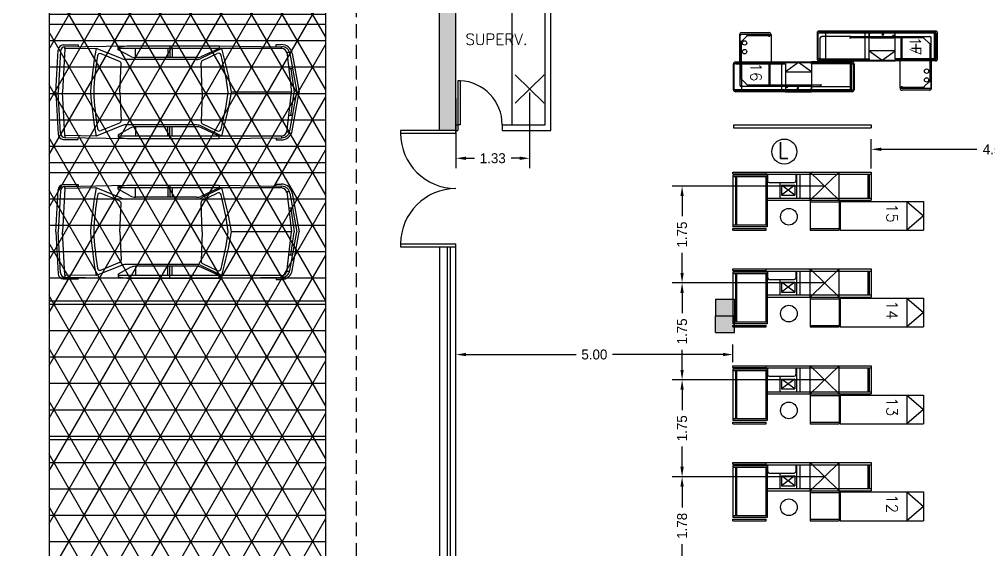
# Model space of a CAD drawing. Header units: metres. Extents: x 95 to 486, y 2972 to 3465.
# Drawn here: x 168.99 to 186.5, y 3202.76 to 3212.34 of the extents above; entities that cross this region are included whole.
import ezdxf

# ---------------------------------------------------------------- set-up
doc = ezdxf.new("R2010")
doc.units = ezdxf.units.M
doc.linetypes.add('HIDDEN', pattern=[0.375, 0.25, -0.125])
for name, color, linetype in [('0_HOJA-CARATULA', 7, 'Continuous'), ('0_MUROS', 7, 'Continuous'), ('0_PUERTAS-VENTANAS', 3, 'Continuous'), ('A_MEDIASOMBRA', 5, 'Continuous'), ('C_COTAS', 5, 'Continuous'), ('E_CHECK-OUTS', 1, 'Continuous'), ('E_EQUIPAMIENTO', 1, 'Continuous'), ('I_ELECTRICIDAD', 10, 'Continuous'), ('T_TEXTOS', 3, 'Continuous'), ('T_TEXTOS-EQUIPAMIENTO', 5, 'Continuous')]:
    doc.layers.add(name, color=color, linetype=linetype)
doc.styles.add('ROMANS', font='romans.shx', dxfattribs={"width": 0.8, "height": 0.15})
doc.dimstyles.get("Standard").update_dxf_attribs({"dimtxt": 0.18, "dimasz": 0.18, "dimexe": 0.18, "dimexo": 0.0625, "dimgap": 0.09, "dimtad": 0, "dimzin": 0, "dimdsep": 46, "dimtxsty": 'Standard', "dimcen": 0.09, "dimadec": 0, "dimazin": 0, "dimtfac": 1, "dimtofl": 0, "dimtmove": 0, "dimatfit": 3, "dimfxl": 1, "dimtolj": 1, "dimtzin": 0, "dimarcsym": 0})
doc.dimstyles.new('STANDARD$0', dxfattribs={"dimtxt": 0.2, "dimasz": 0.18, "dimexe": 0.18, "dimexo": 0.0625, "dimgap": 0.09, "dimtad": 0, "dimzin": 0, "dimdsep": 46, "dimtxsty": 'ROMANS', "dimblk": 'OBLIQUE', "dimsah": 1, "dimcen": 0.09, "dimse1": 1, "dimse2": 1, "dimadec": 0, "dimazin": 0, "dimtfac": 1, "dimtofl": 0, "dimtmove": 0, "dimatfit": 3, "dimldrblk": 'OBLIQUE', "dimfxl": 1, "dimtolj": 1, "dimtzin": 0, "dimarcsym": 0})

# ---------------------------------------------------------------- blocks, each defined once
blk = doc.blocks.new('*D157')
at = {"layer": 'C_COTAS', "color": 0, "lineweight": -2, "transparency": 16777216}
for p, q in [((178.207, 3211.021), (178.207, 3209.652)), ((176.876, 3210.913), (176.876, 3209.652)), ((177.056, 3209.832), (177.211, 3209.832)), ((178.027, 3209.832), (177.871, 3209.832))]:
    blk.add_line(p, q, dxfattribs=at)
at = {"layer": 'C_COTAS', "color": 0, "transparency": 16777216}
for points in [[(177.056, 3209.862), (177.056, 3209.802), (176.876, 3209.832)], [(178.027, 3209.862), (178.027, 3209.802), (178.207, 3209.832)]]:
    blk.add_solid(points, dxfattribs=at)
at = {"layer": 'DEFPOINTS', "color": 0, "transparency": 16777216}
for p in [(176.876, 3210.976), (178.207, 3211.083), (176.876, 3209.832)]:
    blk.add_point(p, dxfattribs=at)
at = {"layer": 'C_COTAS', "color": 0, "transparency": 16777216, "insert": (177.541, 3209.832), "char_height": 0.18, "attachment_point": 5}
blk.add_mtext('\\A1;1.33', dxfattribs=at)
blk = doc.blocks.new('*D161')
at = {"layer": 'C_COTAS', "color": 0, "lineweight": -2, "transparency": 16777216}
for p, q in [((183.536, 3205.829), (180.78, 3205.829)), ((180.96, 3205.649), (180.96, 3205.284)), ((180.96, 3204.259), (180.96, 3204.624)), ((183.536, 3204.079), (180.78, 3204.079))]:
    blk.add_line(p, q, dxfattribs=at)
at = {"layer": 'C_COTAS', "color": 0, "transparency": 16777216}
for points in [[(180.93, 3205.649), (180.99, 3205.649), (180.96, 3205.829)], [(180.93, 3204.259), (180.99, 3204.259), (180.96, 3204.079)]]:
    blk.add_solid(points, dxfattribs=at)
at = {"layer": 'DEFPOINTS', "color": 0, "transparency": 16777216}
for p in [(183.599, 3205.829), (180.96, 3204.079), (183.599, 3204.079)]:
    blk.add_point(p, dxfattribs=at)
at = {"layer": 'C_COTAS', "color": 0, "transparency": 16777216, "insert": (180.96, 3204.954), "char_height": 0.18, "attachment_point": 5, "rotation": 90}
blk.add_mtext('\\A1;1.75', dxfattribs=at)
blk = doc.blocks.new('*D162')
at = {"layer": 'C_COTAS', "color": 0, "lineweight": -2, "transparency": 16777216}
for p, q in [((183.536, 3204.079), (180.78, 3204.079)), ((180.96, 3203.899), (180.96, 3203.521)), ((180.96, 3202.483), (180.96, 3202.861)), ((183.536, 3202.303), (180.78, 3202.303))]:
    blk.add_line(p, q, dxfattribs=at)
at = {"layer": 'C_COTAS', "color": 0, "transparency": 16777216}
for points in [[(180.93, 3203.899), (180.99, 3203.899), (180.96, 3204.079)], [(180.93, 3202.483), (180.99, 3202.483), (180.96, 3202.303)]]:
    blk.add_solid(points, dxfattribs=at)
at = {"layer": 'DEFPOINTS', "color": 0, "transparency": 16777216}
for p in [(183.599, 3204.079), (180.96, 3202.303), (183.599, 3202.303)]:
    blk.add_point(p, dxfattribs=at)
at = {"layer": 'C_COTAS', "color": 0, "transparency": 16777216, "insert": (180.96, 3203.191), "char_height": 0.18, "attachment_point": 5, "rotation": 90}
blk.add_mtext('\\A1;1.78', dxfattribs=at)
blk = doc.blocks.new('*D170')
at = {"layer": 'C_COTAS', "color": 0, "lineweight": -2, "transparency": 16777216}
for p, q in [((183.536, 3207.579), (180.78, 3207.579)), ((180.96, 3207.399), (180.96, 3207.034)), ((180.96, 3206.009), (180.96, 3206.374)), ((183.536, 3205.829), (180.78, 3205.829))]:
    blk.add_line(p, q, dxfattribs=at)
at = {"layer": 'C_COTAS', "color": 0, "transparency": 16777216}
for points in [[(180.93, 3207.399), (180.99, 3207.399), (180.96, 3207.579)], [(180.93, 3206.009), (180.99, 3206.009), (180.96, 3205.829)]]:
    blk.add_solid(points, dxfattribs=at)
at = {"layer": 'DEFPOINTS', "color": 0, "transparency": 16777216}
for p in [(183.599, 3207.579), (180.96, 3205.829), (183.599, 3205.829)]:
    blk.add_point(p, dxfattribs=at)
at = {"layer": 'C_COTAS', "color": 0, "transparency": 16777216, "insert": (180.96, 3206.704), "char_height": 0.18, "attachment_point": 5, "rotation": 90}
blk.add_mtext('\\A1;1.75', dxfattribs=at)
blk = doc.blocks.new('*D171')
at = {"layer": 'C_COTAS', "color": 0, "lineweight": -2, "transparency": 16777216}
for p, q in [((183.536, 3209.329), (180.78, 3209.329)), ((180.96, 3209.149), (180.96, 3208.784)), ((180.96, 3207.759), (180.96, 3208.124)), ((183.536, 3207.579), (180.78, 3207.579))]:
    blk.add_line(p, q, dxfattribs=at)
at = {"layer": 'C_COTAS', "color": 0, "transparency": 16777216}
for points in [[(180.93, 3209.149), (180.99, 3209.149), (180.96, 3209.329)], [(180.93, 3207.759), (180.99, 3207.759), (180.96, 3207.579)]]:
    blk.add_solid(points, dxfattribs=at)
at = {"layer": 'DEFPOINTS', "color": 0, "transparency": 16777216}
for p in [(183.599, 3209.329), (180.96, 3207.579), (183.599, 3207.579)]:
    blk.add_point(p, dxfattribs=at)
at = {"layer": 'C_COTAS', "color": 0, "transparency": 16777216, "insert": (180.96, 3208.454), "char_height": 0.18, "attachment_point": 5, "rotation": 90}
blk.add_mtext('\\A1;1.75', dxfattribs=at)
blk = doc.blocks.new('*D172')
at = {"layer": 'C_COTAS', "color": 0, "lineweight": -2, "transparency": 16777216}
for p, q in [((176.876, 3206.146), (176.876, 3206.466)), ((181.876, 3206.146), (181.876, 3206.466)), ((177.056, 3206.286), (179.046, 3206.286)), ((181.696, 3206.286), (179.706, 3206.286))]:
    blk.add_line(p, q, dxfattribs=at)
at = {"layer": 'C_COTAS', "color": 0, "transparency": 16777216}
for points in [[(177.056, 3206.316), (177.056, 3206.256), (176.876, 3206.286)], [(181.696, 3206.316), (181.696, 3206.256), (181.876, 3206.286)]]:
    blk.add_solid(points, dxfattribs=at)
at = {"layer": 'DEFPOINTS', "color": 0, "transparency": 16777216}
for p in [(176.876, 3206.286), (176.876, 3206.084), (181.876, 3206.084)]:
    blk.add_point(p, dxfattribs=at)
at = {"layer": 'C_COTAS', "color": 0, "transparency": 16777216, "insert": (179.376, 3206.286), "char_height": 0.18, "attachment_point": 5}
blk.add_mtext('\\A1;5.00', dxfattribs=at)
blk = doc.blocks.new('*D179')
at = {"layer": 'C_COTAS', "color": 0, "lineweight": -2, "transparency": 16777216}
for p, q in [((184.376, 3209.646), (184.376, 3210.174)), ((188.876, 3209.686), (188.876, 3210.174)), ((184.556, 3209.994), (186.281, 3209.994)), ((188.696, 3209.994), (186.971, 3209.994))]:
    blk.add_line(p, q, dxfattribs=at)
at = {"layer": 'C_COTAS', "color": 0, "transparency": 16777216}
for points in [[(184.556, 3210.024), (184.556, 3209.964), (184.376, 3209.994)], [(188.696, 3210.024), (188.696, 3209.964), (188.876, 3209.994)]]:
    blk.add_solid(points, dxfattribs=at)
at = {"layer": 'DEFPOINTS', "color": 0, "transparency": 16777216}
for p in [(188.876, 3209.994), (184.376, 3209.584), (188.876, 3209.624)]:
    blk.add_point(p, dxfattribs=at)
at = {"layer": 'C_COTAS', "color": 0, "transparency": 16777216, "insert": (186.626, 3209.994), "char_height": 0.18, "attachment_point": 5}
blk.add_mtext('\\A1;4.50', dxfattribs=at)

msp = doc.modelspace()

# ---------------------------------------------------------------- hatches: boundary and pattern name
at = {"layer": '0_MUROS'}
for points in [[(176.8761, 3214.0536), (176.5761, 3214.0536), (176.5761, 3210.3336), (176.8761, 3210.3336)], [(181.9061, 3207.2836), (181.5661, 3207.2836), (181.5661, 3206.9836), (181.9061, 3206.9836)], [(181.9061, 3207.2836), (181.5661, 3207.2836), (181.5661, 3206.9836), (181.9061, 3206.9836)]]:
    msp.add_hatch(color=256, dxfattribs=at).paths.add_polyline_path(points)
h = msp.add_hatch(color=256, dxfattribs=at)
h.paths.add_polyline_path([(181.9061, 3206.7836), (181.5661, 3206.7836), (181.5661, 3206.6836), (181.9061, 3206.6836)])
h.paths.add_polyline_path([(181.9061, 3206.9836), (181.5661, 3206.9836), (181.5661, 3206.7836), (181.9061, 3206.7836)])
h = msp.add_hatch(color=256, dxfattribs=at)
h.paths.add_polyline_path([(181.9061, 3206.7836), (181.5661, 3206.7836), (181.5661, 3206.6836), (181.9061, 3206.6836)])
h.paths.add_polyline_path([(181.9061, 3206.9836), (181.5661, 3206.9836), (181.5661, 3206.7836), (181.9061, 3206.7836)])
at = {"layer": 'A_MEDIASOMBRA'}
h = msp.add_hatch(dxfattribs=at)
h.set_pattern_fill('NET3', color=256, scale=0.15, style=0)
h.set_pattern_definition([(0, (-300.57355, 2686.17695), (0, 0.47625), []), (60, (-300.57355, 2686.17695), (-0.4124446, 0.238125), []), (120, (-300.57355, 2686.17695), (-0.4124446, -0.238125), [])])
h.paths.add_polyline_path([(169.5261, 3222.2536), (174.5261, 3222.2536), (174.5261, 3194.7536), (169.5261, 3194.7536)])

# ---------------------------------------------------------------- linework, layer by layer
at = {"layer": '0_HOJA-CARATULA'}
msp.add_circle((196.2281, 3222.4589), 101.1095, dxfattribs=at)
at = {"layer": '0_MUROS', "color": 2, "linetype": 'HIDDEN'}
msp.add_line((175.0761, 3230.2536), (175.0761, 3191.9236), dxfattribs=at)
at = {"layer": '0_MUROS', "color": 1}
for p, q in [((174.5261, 3202.2536), (174.5261, 3222.2536)), ((169.5261, 3212.2536), (174.5261, 3212.2536)), ((169.5261, 3209.7536), (174.5261, 3209.7536)), ((169.5261, 3207.2536), (174.5261, 3207.2536)), ((169.5261, 3204.7536), (174.5261, 3204.7536))]:
    msp.add_line(p, q, dxfattribs=at)
at = {"layer": '0_MUROS'}
for p, q in [((176.5761, 3210.3336), (176.5761, 3214.0536)), ((176.8761, 3210.3336), (176.8761, 3214.0536)), ((176.8761, 3210.3336), (176.5761, 3210.3336)), ((181.5661, 3207.2836), (181.5661, 3206.9836)), ((181.5661, 3207.2836), (181.9061, 3207.2836)), ((181.5661, 3207.2836), (181.9061, 3207.2836)), ((181.5661, 3207.2836), (181.5661, 3206.9836)), ((181.9061, 3207.2836), (181.9061, 3206.9836)), ((181.9061, 3207.2836), (181.9061, 3206.9836)), ((181.5661, 3206.6836), (181.5661, 3206.9836)), ((181.5661, 3206.9836), (181.9061, 3206.9836)), ((181.5661, 3206.9836), (181.9061, 3206.9836)), ((181.5661, 3206.6836), (181.5661, 3206.9836)), ((181.9061, 3206.6836), (181.9061, 3206.9836)), ((181.9061, 3206.6836), (181.9061, 3206.9836)), ((181.5661, 3206.6836), (181.9061, 3206.6836)), ((181.5661, 3206.6836), (181.9061, 3206.6836))]:
    msp.add_line(p, q, dxfattribs=at)
at = {"layer": '0_PUERTAS-VENTANAS'}
for p, q in [((178.4901, 3210.4336), (178.4901, 3213.0087)), ((178.5901, 3210.3336), (178.5901, 3213.0087)), ((176.9512, 3211.2336), (176.9112, 3211.2336)), ((176.9112, 3211.2336), (176.9112, 3210.4336)), ((176.9512, 3211.2336), (176.9512, 3210.4336)), ((176.8761, 3210.4336), (176.9112, 3210.4336)), ((176.9512, 3210.4336), (176.9112, 3210.4336)), ((176.9112, 3210.4336), (176.9112, 3210.3336)), ((177.7112, 3210.4336), (177.7112, 3210.3336)), ((177.7112, 3210.4336), (178.4901, 3210.4336)), ((175.0761, 3210.3336), (175.0761, 3210.2836)), ((175.8761, 3210.3336), (175.8761, 3210.2836)), ((176.8761, 3210.3336), (175.8761, 3210.3336)), ((175.8761, 3210.2836), (176.8761, 3210.2836)), ((176.8761, 3210.2836), (176.8761, 3210.3336)), ((176.8761, 3210.3336), (176.9112, 3210.3336)), ((177.7112, 3210.3336), (178.5901, 3210.3336)), ((175.8761, 3208.2836), (175.8761, 3208.2336)), ((175.8761, 3208.2836), (176.8761, 3208.2836)), ((175.8761, 3208.2336), (176.8761, 3208.2336)), ((176.5761, 3208.2336), (176.5761, 3190.4236)), ((176.7261, 3190.4236), (176.7261, 3208.2336)), ((176.7761, 3190.4236), (176.7761, 3208.2336)), ((176.8761, 3190.4236), (176.8761, 3208.2836))]:
    msp.add_line(p, q, dxfattribs=at)
at = {"layer": '0_PUERTAS-VENTANAS', "color": 5}
for centre, radius, start, end in [((176.9112, 3210.4346), 0.8, 359.92834, 87.13406), ((176.8761, 3210.2836), 1, 180, 270), ((176.8761, 3208.2836), 1, 90, 180)]:
    msp.add_arc(centre, radius, start, end, dxfattribs=at)
at = {"layer": 'A_MEDIASOMBRA'}
msp.add_line((169.5261, 3222.2536), (169.5261, 3194.7536), dxfattribs=at)
at = {"layer": 'E_CHECK-OUTS'}
for p, q in [((181.9977, 3212.0616), (181.9977, 3211.5716)), ((182.0047, 3212.0466), (182.0047, 3211.1546)), ((182.0297, 3212.0716), (182.5477, 3212.0716)), ((182.0347, 3211.9416), (182.1368, 3212.0416)), ((182.0377, 3212.1016), (182.5277, 3212.1016)), ((182.1368, 3212.0416), (182.1368, 3212.0716)), ((182.1368, 3212.0516), (182.5477, 3212.0516)), ((182.5227, 3212.0396), (182.5477, 3212.0396)), ((182.5477, 3212.0716), (182.5477, 3212.0396)), ((182.5677, 3212.0616), (182.5677, 3211.5716)), ((183.3977, 3212.0936), (183.3977, 3211.6276)), ((183.4367, 3212.0936), (183.3977, 3212.0936)), ((183.4087, 3212.0936), (183.4087, 3211.6276)), ((185.5397, 3212.1296), (183.4337, 3212.1296)), ((183.4367, 3212.1186), (183.4367, 3212.1296)), ((185.5367, 3212.1186), (183.4367, 3212.1186)), ((183.4367, 3212.1186), (183.4367, 3212.0936)), ((185.5367, 3212.0936), (183.4367, 3212.0936)), ((183.4567, 3211.5916), (183.4567, 3212.0086)), ((184.0067, 3212.0336), (183.4817, 3212.0336)), ((183.5487, 3212.0936), (183.5487, 3211.6276)), ((184.0067, 3212.0016), (183.9817, 3212.0016)), ((184.0067, 3212.0336), (184.9067, 3212.0336)), ((184.0067, 3212.0016), (184.0067, 3212.0336)), ((184.0067, 3212.0136), (184.9067, 3212.0136)), ((184.2667, 3211.6276), (184.2667, 3212.0936)), ((184.3367, 3211.6276), (184.3367, 3212.0936)), ((184.3466, 3212.0847), (184.3809, 3212.1227)), ((184.3484, 3212.1037), (184.365, 3212.1209)), ((184.3631, 3212.0859), (184.3797, 3212.1049)), ((184.5693, 3212.0485), (184.6036, 3212.0865)), ((184.5711, 3212.0675), (184.5877, 3212.0847)), ((184.5858, 3212.0497), (184.6024, 3212.0687)), ((184.7625, 3212.0209), (184.7969, 3212.0589)), ((184.7643, 3212.0399), (184.7809, 3212.0571)), ((184.7791, 3212.0221), (184.7956, 3212.0411)), ((184.8067, 3211.6276), (184.8067, 3212.0936)), ((184.9157, 3212.0016), (184.9157, 3212.0336)), ((184.9157, 3212.0336), (185.4337, 3212.0336)), ((184.9157, 3212.0136), (185.3266, 3212.0136)), ((184.9157, 3212.0016), (184.9407, 3212.0016)), ((184.9157, 3211.6346), (184.9157, 3212.0016)), ((184.9357, 3211.6346), (184.9357, 3212.0016)), ((185.3266, 3212.0036), (185.3266, 3212.0336)), ((185.4287, 3211.9036), (185.3266, 3212.0036)), ((185.4587, 3211.1166), (185.4587, 3212.0086)), ((185.5117, 3212.0936), (185.5117, 3211.6276)), ((185.5367, 3212.1186), (185.5367, 3212.1296)), ((185.5367, 3212.0936), (185.5367, 3212.1186)), ((185.5367, 3212.0936), (185.5757, 3212.0936)), ((185.5367, 3212.0936), (185.5367, 3211.6276)), ((185.5647, 3211.6276), (185.5647, 3212.0936)), ((185.5757, 3211.6276), (185.5757, 3212.0936)), ((182.0347, 3211.9416), (182.0047, 3211.9416)), ((182.0247, 3211.9416), (182.0247, 3211.2596)), ((185.1063, 3211.8181), (185.268, 3211.8181)), ((185.1872, 3211.7373), (185.1872, 3211.899)), ((185.4287, 3211.9036), (185.4587, 3211.9036)), ((185.4387, 3211.2216), (185.4387, 3211.9036)), ((184.8067, 3211.7726), (184.3367, 3211.7726)), ((184.3367, 3211.7726), (184.5717, 3211.6026)), ((184.5717, 3211.6026), (184.8067, 3211.7726)), ((181.8887, 3211.0696), (181.8887, 3211.5356)), ((181.9277, 3211.5356), (181.8887, 3211.5356)), ((181.8997, 3211.0696), (181.8997, 3211.5356)), ((181.9247, 3211.5716), (183.2977, 3211.5716)), ((181.9277, 3211.5606), (181.9277, 3211.5716)), ((181.9277, 3211.5606), (183.2977, 3211.5606)), ((181.9277, 3211.5606), (181.9277, 3211.5356)), ((181.9277, 3211.5356), (182.8277, 3211.5356)), ((182.0397, 3211.0696), (182.0397, 3211.5356)), ((182.5227, 3211.5286), (182.5477, 3211.5286)), ((182.5277, 3211.5286), (182.5277, 3211.1616)), ((182.5477, 3211.5606), (182.5477, 3211.5286)), ((182.5477, 3211.5286), (182.5477, 3211.1616)), ((182.7577, 3211.5356), (182.7577, 3211.0696)), ((183.0627, 3211.5606), (182.8277, 3211.3906)), ((182.8277, 3211.5356), (182.8277, 3211.5606)), ((182.8277, 3211.5356), (182.8277, 3211.0696)), ((183.2977, 3211.3906), (183.0627, 3211.5606)), ((184.0307, 3211.5716), (183.2977, 3211.5716)), ((184.0067, 3211.5716), (183.2977, 3211.5716)), ((184.0277, 3211.5606), (183.2977, 3211.5606)), ((183.2977, 3211.5356), (183.2977, 3211.5606)), ((183.2977, 3211.5356), (183.2977, 3211.0696)), ((184.0277, 3211.5356), (183.2977, 3211.5356)), ((183.4367, 3211.6276), (183.3977, 3211.6276)), ((183.4337, 3211.5916), (184.8067, 3211.5916)), ((183.4367, 3211.6276), (184.3367, 3211.6276)), ((183.4367, 3211.6026), (183.4367, 3211.6276)), ((183.4367, 3211.6026), (184.8067, 3211.6026)), ((183.4367, 3211.6026), (183.4367, 3211.5916)), ((183.4567, 3211.5716), (183.4567, 3211.5396)), ((183.4817, 3211.5396), (183.4567, 3211.5396)), ((183.9867, 3211.5916), (184.3367, 3211.5916)), ((184.0027, 3211.0696), (184.0027, 3211.5356)), ((184.0067, 3211.5716), (184.0067, 3211.1546)), ((184.0277, 3211.5606), (184.0277, 3211.5716)), ((184.0277, 3211.5606), (184.0277, 3211.5356)), ((184.0277, 3211.5356), (184.0667, 3211.5356)), ((184.0277, 3211.0696), (184.0277, 3211.5356)), ((184.0557, 3211.5356), (184.0557, 3211.0696)), ((184.0667, 3211.5356), (184.0667, 3211.0696)), ((184.3117, 3211.6236), (184.3367, 3211.6236)), ((184.3367, 3211.6276), (184.3367, 3211.6026)), ((184.3367, 3211.5916), (184.3367, 3211.6236)), ((185.5367, 3211.6276), (184.8067, 3211.6276)), ((184.8067, 3211.6276), (184.8067, 3211.6026)), ((185.5367, 3211.6026), (184.8067, 3211.6026)), ((185.5397, 3211.5916), (184.8067, 3211.5916)), ((184.8957, 3211.1016), (184.8957, 3211.5916)), ((184.9407, 3211.6346), (184.9157, 3211.6346)), ((184.9157, 3211.6026), (184.9157, 3211.6346)), ((185.4657, 3211.1016), (185.4657, 3211.5916)), ((185.5367, 3211.6026), (185.5367, 3211.6276)), ((185.5367, 3211.6276), (185.5757, 3211.6276)), ((185.5367, 3211.6026), (185.5367, 3211.5916)), ((182.8277, 3211.3906), (183.2977, 3211.3906)), ((182.0347, 3211.2596), (182.0047, 3211.2596)), ((182.5477, 3211.1296), (182.0297, 3211.1296)), ((182.0347, 3211.2596), (182.1368, 3211.1596)), ((182.1368, 3211.1596), (182.1368, 3211.1296)), ((182.5477, 3211.1496), (182.1368, 3211.1496)), ((182.5477, 3211.1616), (182.5227, 3211.1616)), ((182.5477, 3211.1616), (182.5477, 3211.1296)), ((183.4567, 3211.1496), (182.5477, 3211.1496)), ((183.2977, 3211.1296), (182.5477, 3211.1296)), ((182.8719, 3211.1423), (182.8375, 3211.1043)), ((182.8553, 3211.1411), (182.8387, 3211.1221)), ((182.87, 3211.1233), (182.8535, 3211.1062)), ((183.2977, 3211.1296), (183.9817, 3211.1296)), ((183.4567, 3211.1616), (183.4567, 3211.1296)), ((183.4567, 3211.1616), (183.4817, 3211.1616)), ((184.9407, 3211.1236), (184.9157, 3211.1236)), ((184.9157, 3211.0916), (184.9157, 3211.1236)), ((185.4287, 3211.2216), (185.3266, 3211.1216)), ((185.3266, 3211.1216), (185.3266, 3211.0916)), ((185.4287, 3211.2216), (185.4587, 3211.2216)), ((181.8887, 3211.0696), (183.0887, 3211.0696)), ((181.9277, 3211.0696), (181.8887, 3211.0696)), ((184.0307, 3211.0336), (181.9247, 3211.0336)), ((184.0277, 3211.0696), (181.9277, 3211.0696)), ((181.9277, 3211.0446), (181.9277, 3211.0696)), ((184.0277, 3211.0446), (181.9277, 3211.0446)), ((181.9277, 3211.0446), (181.9277, 3211.0336)), ((183.0651, 3211.1147), (183.0307, 3211.0767)), ((183.0485, 3211.1135), (183.032, 3211.0945)), ((183.0633, 3211.0957), (183.0467, 3211.0786)), ((183.2878, 3211.0786), (183.2534, 3211.0405)), ((183.2712, 3211.0773), (183.2547, 3211.0583)), ((183.286, 3211.0596), (183.2694, 3211.0424)), ((184.0277, 3211.0696), (184.0667, 3211.0696)), ((184.0277, 3211.0696), (184.0277, 3211.0446)), ((184.0277, 3211.0446), (184.0277, 3211.0336)), ((185.3266, 3211.1116), (184.9157, 3211.1116)), ((185.4337, 3211.0916), (184.9157, 3211.0916)), ((185.4257, 3211.0616), (184.9357, 3211.0616)), ((181.8887, 3210.4336), (184.3761, 3210.4336)), ((181.8887, 3210.4336), (181.8887, 3210.3836)), ((184.3761, 3210.4336), (184.3761, 3210.3836)), ((181.8887, 3210.3836), (184.3761, 3210.3836)), ((182.4751, 3209.5836), (184.3761, 3209.5836)), ((182.4751, 3209.5836), (182.4751, 3209.5436)), ((182.4951, 3209.5436), (182.4951, 3208.5936)), ((184.3761, 3209.5836), (184.3761, 3209.0736)), ((181.8761, 3209.5236), (181.8761, 3208.5936)), ((182.4951, 3209.5236), (181.8761, 3209.5236)), ((182.4951, 3209.0736), (184.3761, 3209.0736)), ((183.2751, 3209.0736), (183.2751, 3208.5336)), ((183.7971, 3209.0736), (183.7971, 3208.5336)), ((183.8171, 3209.0536), (183.8171, 3208.5336)), ((183.8171, 3209.0536), (185.0171, 3209.0536)), ((185.0171, 3209.0536), (185.0171, 3208.5336)), ((185.0171, 3209.0536), (185.3171, 3208.7936)), ((185.3171, 3208.7936), (185.0171, 3208.5336)), ((182.4951, 3208.5936), (181.8761, 3208.5936)), ((183.2751, 3208.5336), (183.7971, 3208.5336)), ((183.8171, 3208.5336), (185.0171, 3208.5336)), ((182.4751, 3207.8336), (184.3761, 3207.8336)), ((182.4751, 3207.8336), (182.4751, 3207.7936)), ((182.4951, 3207.7936), (182.4951, 3206.8436)), ((184.3761, 3207.8336), (184.3761, 3207.3236)), ((181.8761, 3207.7736), (181.8761, 3206.8436)), ((182.4951, 3207.7736), (181.8761, 3207.7736)), ((182.4951, 3207.3236), (184.3761, 3207.3236)), ((183.2751, 3207.3236), (183.2751, 3206.7836)), ((183.7971, 3207.3236), (183.7971, 3206.7836)), ((183.8171, 3207.3036), (185.0171, 3207.3036)), ((183.8171, 3207.3036), (183.8171, 3206.7836)), ((185.0171, 3207.3036), (185.0171, 3206.7836)), ((185.0171, 3207.3036), (185.3171, 3207.0436)), ((185.3171, 3207.0436), (185.0171, 3206.7836)), ((182.4951, 3206.8436), (181.8761, 3206.8436)), ((183.2751, 3206.7836), (183.7971, 3206.7836)), ((183.8171, 3206.7836), (185.0171, 3206.7836)), ((182.4751, 3206.0836), (184.3761, 3206.0836)), ((182.4751, 3206.0836), (182.4751, 3206.0436)), ((182.4951, 3206.0436), (182.4951, 3205.0936)), ((184.3761, 3206.0836), (184.3761, 3205.5736)), ((182.4951, 3206.0236), (181.8761, 3206.0236)), ((181.8761, 3206.0236), (181.8761, 3205.0936)), ((182.4951, 3205.5736), (184.3761, 3205.5736)), ((183.2751, 3205.5736), (183.2751, 3205.0336)), ((183.7971, 3205.5736), (183.7971, 3205.0336)), ((183.8171, 3205.5536), (185.0171, 3205.5536)), ((183.8171, 3205.5536), (183.8171, 3205.0336)), ((185.0171, 3205.5536), (185.3171, 3205.2936)), ((185.0171, 3205.5536), (185.0171, 3205.0336)), ((185.3171, 3205.2936), (185.0171, 3205.0336)), ((182.4951, 3205.0936), (181.8761, 3205.0936)), ((183.2751, 3205.0336), (183.7971, 3205.0336)), ((183.8171, 3205.0336), (185.0171, 3205.0336)), ((182.4751, 3204.3336), (184.3761, 3204.3336)), ((182.4751, 3204.3336), (182.4751, 3204.2936)), ((182.4951, 3204.2936), (182.4951, 3203.3436)), ((184.3761, 3204.3336), (184.3761, 3203.8236)), ((182.4951, 3204.2736), (181.8761, 3204.2736)), ((181.8761, 3204.2736), (181.8761, 3203.3436)), ((182.4951, 3203.8236), (184.3761, 3203.8236)), ((183.2751, 3203.8236), (183.2751, 3203.2836)), ((183.7971, 3203.8236), (183.7971, 3203.2836)), ((183.8171, 3203.8036), (185.0171, 3203.8036)), ((183.8171, 3203.8036), (183.8171, 3203.2836)), ((185.0171, 3203.8036), (185.3171, 3203.5436)), ((185.0171, 3203.8036), (185.0171, 3203.2836)), ((185.3171, 3203.5436), (185.0171, 3203.2836)), ((182.4951, 3203.3436), (181.8761, 3203.3436)), ((183.2751, 3203.2836), (183.7971, 3203.2836)), ((183.8171, 3203.2836), (185.0171, 3203.2836))]:
    msp.add_line(p, q, dxfattribs=at)
at = {"layer": 'E_CHECK-OUTS', "color": 2}
for p, q in [((182.4751, 3209.5436), (184.3761, 3209.5436)), ((182.5051, 3209.5436), (182.5051, 3209.4236)), ((183.0151, 3209.5436), (183.0151, 3209.4236)), ((183.0251, 3209.5436), (183.0251, 3209.1136)), ((183.0851, 3209.5436), (183.0851, 3209.1136)), ((184.3161, 3209.5436), (184.3161, 3209.1136)), ((184.3361, 3209.5436), (184.3361, 3209.1136)), ((182.4951, 3209.4936), (181.8761, 3209.4936)), ((181.9251, 3209.4936), (181.9251, 3208.6236)), ((181.9451, 3209.4936), (181.9451, 3208.6236)), ((182.4751, 3209.4936), (182.4751, 3208.6236)), ((182.5351, 3209.3936), (182.9851, 3209.3936)), ((182.7251, 3209.3936), (182.7251, 3209.1136)), ((182.7525, 3209.3436), (182.7525, 3209.1636)), ((182.7525, 3209.3436), (182.9986, 3209.3436)), ((182.9986, 3209.1636), (182.7525, 3209.3436)), ((182.9986, 3209.3436), (182.7525, 3209.1636)), ((182.9986, 3209.3436), (182.9986, 3209.1636)), ((182.4951, 3209.1136), (184.3761, 3209.1136)), ((182.7525, 3209.1636), (182.9986, 3209.1636)), ((183.2751, 3209.0436), (183.7971, 3209.0436)), ((185.0171, 3209.0536), (185.3171, 3209.0536)), ((185.3171, 3209.0536), (185.3171, 3208.5336)), ((182.4951, 3208.6236), (181.8761, 3208.6236)), ((183.2751, 3208.5636), (183.7971, 3208.5636)), ((185.0171, 3208.5336), (185.3171, 3208.5336)), ((182.4751, 3207.7936), (184.3761, 3207.7936)), ((182.5051, 3207.7936), (182.5051, 3207.6736)), ((183.0151, 3207.7936), (183.0151, 3207.6736)), ((183.0251, 3207.7936), (183.0251, 3207.3636)), ((183.0851, 3207.7936), (183.0851, 3207.3636)), ((184.3161, 3207.7936), (184.3161, 3207.3636)), ((184.3361, 3207.7936), (184.3361, 3207.3636)), ((182.4951, 3207.7436), (181.8761, 3207.7436)), ((181.9251, 3207.7436), (181.9251, 3206.8736)), ((181.9451, 3207.7436), (181.9451, 3206.8736)), ((182.4751, 3207.7436), (182.4751, 3206.8736)), ((182.5351, 3207.6436), (182.9851, 3207.6436)), ((182.7251, 3207.6436), (182.7251, 3207.3636)), ((182.7525, 3207.5936), (182.7525, 3207.4136)), ((182.7525, 3207.5936), (182.9986, 3207.5936)), ((182.9986, 3207.4136), (182.7525, 3207.5936)), ((182.9986, 3207.5936), (182.7525, 3207.4136)), ((182.9986, 3207.5936), (182.9986, 3207.4136)), ((182.4951, 3207.3636), (184.3761, 3207.3636)), ((182.7525, 3207.4136), (182.9986, 3207.4136)), ((183.2751, 3207.2936), (183.7971, 3207.2936)), ((185.0171, 3207.3036), (185.3171, 3207.3036)), ((185.3171, 3207.3036), (185.3171, 3206.7836)), ((182.4951, 3206.8736), (181.8761, 3206.8736)), ((183.2751, 3206.8136), (183.7971, 3206.8136)), ((185.0171, 3206.7836), (185.3171, 3206.7836)), ((182.4751, 3206.0436), (184.3761, 3206.0436)), ((182.5051, 3206.0436), (182.5051, 3205.9236)), ((183.0151, 3206.0436), (183.0151, 3205.9236)), ((183.0251, 3206.0436), (183.0251, 3205.6136)), ((183.0851, 3206.0436), (183.0851, 3205.6136)), ((184.3161, 3206.0436), (184.3161, 3205.6136)), ((184.3361, 3206.0436), (184.3361, 3205.6136)), ((182.4951, 3205.9936), (181.8761, 3205.9936)), ((181.9251, 3205.9936), (181.9251, 3205.1236)), ((181.9451, 3205.9936), (181.9451, 3205.1236)), ((182.4751, 3205.9936), (182.4751, 3205.1236)), ((182.5351, 3205.8936), (182.9851, 3205.8936)), ((182.7251, 3205.8936), (182.7251, 3205.6136)), ((182.9986, 3205.8436), (182.7525, 3205.6636)), ((182.9986, 3205.6636), (182.7525, 3205.8436)), ((182.7525, 3205.8436), (182.9986, 3205.8436)), ((182.7525, 3205.8436), (182.7525, 3205.6636)), ((182.9986, 3205.8436), (182.9986, 3205.6636)), ((182.4951, 3205.6136), (184.3761, 3205.6136)), ((182.7525, 3205.6636), (182.9986, 3205.6636)), ((183.2751, 3205.5436), (183.7971, 3205.5436)), ((185.0171, 3205.5536), (185.3171, 3205.5536)), ((185.3171, 3205.5536), (185.3171, 3205.0336)), ((182.4951, 3205.1236), (181.8761, 3205.1236)), ((183.2751, 3205.0636), (183.7971, 3205.0636)), ((185.0171, 3205.0336), (185.3171, 3205.0336)), ((182.4751, 3204.2936), (184.3761, 3204.2936)), ((182.5051, 3204.2936), (182.5051, 3204.1736)), ((183.0151, 3204.2936), (183.0151, 3204.1736)), ((183.0251, 3204.2936), (183.0251, 3203.8636)), ((183.0851, 3204.2936), (183.0851, 3203.8636)), ((184.3161, 3204.2936), (184.3161, 3203.8636)), ((184.3361, 3204.2936), (184.3361, 3203.8636)), ((182.4951, 3204.2436), (181.8761, 3204.2436)), ((181.9251, 3204.2436), (181.9251, 3203.3736)), ((181.9451, 3204.2436), (181.9451, 3203.3736)), ((182.4751, 3204.2436), (182.4751, 3203.3736)), ((182.5351, 3204.1436), (182.9851, 3204.1436)), ((182.7251, 3204.1436), (182.7251, 3203.8636)), ((182.7525, 3204.0936), (182.7525, 3203.9136)), ((182.7525, 3204.0936), (182.9986, 3204.0936)), ((182.9986, 3203.9136), (182.7525, 3204.0936)), ((182.9986, 3204.0936), (182.7525, 3203.9136)), ((182.9986, 3204.0936), (182.9986, 3203.9136)), ((182.4951, 3203.8636), (184.3761, 3203.8636)), ((182.7525, 3203.9136), (182.9986, 3203.9136)), ((183.2751, 3203.7936), (183.7971, 3203.7936)), ((185.0171, 3203.8036), (185.3171, 3203.8036)), ((185.3171, 3203.8036), (185.3171, 3203.2836)), ((182.4951, 3203.3736), (181.8761, 3203.3736)), ((183.2751, 3203.3136), (183.7971, 3203.3136)), ((185.0171, 3203.2836), (185.3171, 3203.2836))]:
    msp.add_line(p, q, dxfattribs=at)
at = {"layer": 'E_CHECK-OUTS'}
for points in [[(184.8067, 3212.1296), (184.3367, 3212.1296), (184.3367, 3212.0396, 0.4142136), (184.3667, 3212.0096), (184.7767, 3212.0096, 0.4142136), (184.8067, 3212.0396)], [(182.8277, 3211.0336), (183.2977, 3211.0336), (183.2977, 3211.1236, 0.4142136), (183.2677, 3211.1536), (182.8577, 3211.1536, 0.4142136), (182.8277, 3211.1236)]]:
    msp.add_lwpolyline(points, format="xyb", close=True, dxfattribs=at)
for centre, radius in [((182.0877, 3211.9156), 0.0395), ((182.0877, 3211.7576), 0.0395), ((185.3757, 3211.4056), 0.0395), ((185.3757, 3211.2476), 0.0395), ((182.8064, 3209.9533), 0.2261), ((182.8886, 3208.7762), 0.15), ((182.8886, 3207.0262), 0.15), ((182.8886, 3205.2762), 0.15), ((182.8886, 3203.5262), 0.15)]:
    msp.add_circle(centre, radius, dxfattribs=at)
for centre, radius, start, end in [((182.0377, 3212.0616), 0.04, 90, 180), ((182.0297, 3212.0466), 0.025, 90, 180), ((182.5277, 3212.0616), 0.04, 0, 90), ((183.4337, 3212.0936), 0.036, 90, 180), ((183.4817, 3212.0086), 0.025, 90, 180), ((185.4337, 3212.0086), 0.025, 0, 90), ((185.5397, 3212.0936), 0.036, 0, 90), ((181.9247, 3211.5356), 0.036, 90, 180), ((183.4337, 3211.6276), 0.036, 180, 270), ((184.0307, 3211.5356), 0.036, 0, 90), ((185.5397, 3211.6276), 0.036, 270, 0), ((182.0297, 3211.1546), 0.025, 180, 270), ((183.9817, 3211.1546), 0.025, 270, 0), ((181.9247, 3211.0696), 0.036, 180, 270), ((184.0307, 3211.0696), 0.036, 270, 0), ((184.9357, 3211.1016), 0.04, 180, 270), ((185.4257, 3211.1016), 0.04, 270, 0), ((185.4337, 3211.1166), 0.025, 270, 0)]:
    msp.add_arc(centre, radius, start, end, dxfattribs=at)
at = {"layer": 'E_CHECK-OUTS', "color": 2}
for centre, start, end in [((182.5351, 3209.4236), 180, 270), ((182.9851, 3209.4236), 270, 0), ((182.5351, 3207.6736), 180, 270), ((182.9851, 3207.6736), 270, 0), ((182.5351, 3205.9236), 180, 270), ((182.9851, 3205.9236), 270, 0), ((182.5351, 3204.1736), 180, 270), ((182.9851, 3204.1736), 270, 0)]:
    msp.add_arc(centre, 0.03, start, end, dxfattribs=at)
at = {"layer": 'E_EQUIPAMIENTO'}
for p, q in [((177.8901, 3210.4336), (177.8901, 3213.0087)), ((181.8761, 3209.5836), (182.4761, 3209.5836)), ((181.8761, 3209.5536), (181.8761, 3209.5836)), ((181.8761, 3209.5536), (182.4761, 3209.5536)), ((182.4761, 3209.5536), (182.4761, 3209.5836)), ((181.8761, 3208.5636), (182.4761, 3208.5636)), ((181.8761, 3208.5336), (181.8761, 3208.5636)), ((181.8761, 3208.5336), (182.4761, 3208.5336)), ((182.4761, 3208.5336), (182.4761, 3208.5636)), ((181.8761, 3207.8336), (182.4761, 3207.8336)), ((181.8761, 3207.8036), (181.8761, 3207.8336)), ((181.8761, 3207.8036), (182.4761, 3207.8036)), ((182.4761, 3207.8036), (182.4761, 3207.8336)), ((181.8761, 3206.8136), (182.4761, 3206.8136)), ((181.8761, 3206.7836), (181.8761, 3206.8136)), ((181.8761, 3206.7836), (182.4761, 3206.7836)), ((182.4761, 3206.7836), (182.4761, 3206.8136)), ((181.8761, 3206.0536), (181.8761, 3206.0836)), ((181.8761, 3206.0836), (182.4761, 3206.0836)), ((181.8761, 3206.0536), (182.4761, 3206.0536)), ((182.4761, 3206.0536), (182.4761, 3206.0836)), ((181.8761, 3205.0336), (181.8761, 3205.0636)), ((181.8761, 3205.0636), (182.4761, 3205.0636)), ((181.8761, 3205.0336), (182.4761, 3205.0336)), ((182.4761, 3205.0336), (182.4761, 3205.0636)), ((181.8761, 3204.3336), (182.4761, 3204.3336)), ((181.8761, 3204.3036), (181.8761, 3204.3336)), ((181.8761, 3204.3036), (182.4761, 3204.3036)), ((182.4761, 3204.3036), (182.4761, 3204.3336)), ((181.8761, 3203.3136), (182.4761, 3203.3136)), ((181.8761, 3203.2836), (181.8761, 3203.3136)), ((181.8761, 3203.2836), (182.4761, 3203.2836)), ((182.4761, 3203.2836), (182.4761, 3203.3136))]:
    msp.add_line(p, q, dxfattribs=at)
at = {"layer": 'E_EQUIPAMIENTO', "color": 2}
for p, q in [((169.7821, 3211.8787), (170.051, 3211.8817)), ((169.8104, 3211.8431), (170.9338, 3211.8655)), ((169.8147, 3211.8083), (169.8143, 3211.8431)), ((170.3764, 3211.8175), (169.8147, 3211.8083)), ((170.051, 3211.8817), (170.051, 3211.8483)), ((170.8359, 3211.6321), (170.3764, 3211.8175)), ((170.776, 3211.8415), (170.9338, 3211.8655)), ((170.776, 3211.7935), (170.776, 3211.8415)), ((173.723, 3211.8175), (170.776, 3211.8175)), ((170.9338, 3211.8655), (172.5979, 3211.8655)), ((171.0907, 3211.6496), (171.0907, 3211.8175)), ((171.671, 3211.8175), (171.671, 3211.6496)), ((171.7109, 3211.8655), (171.7109, 3211.6496)), ((171.7509, 3211.8175), (171.7509, 3211.6496)), ((172.5979, 3211.8175), (172.2681, 3211.6657)), ((172.6458, 3211.8175), (172.28, 3211.638)), ((172.5979, 3211.8655), (172.5979, 3211.8175)), ((172.5979, 3211.8655), (173.732, 3211.8481)), ((173.6287, 3211.8866), (173.7205, 3211.8872)), ((173.6287, 3211.8497), (173.6287, 3211.8866)), ((173.723, 3211.8175), (173.7235, 3211.8482)), ((169.6493, 3211.0258), (169.6917, 3211.7847)), ((169.7315, 3211.7676), (169.6892, 3211.0258)), ((169.8147, 3211.8083), (169.7726, 3211.0258)), ((170.7993, 3211.5829), (170.4671, 3211.7183)), ((170.9949, 3211.674), (170.776, 3211.7935)), ((172.1892, 3211.6496), (171.0907, 3211.6496)), ((172.3, 3211.5998), (172.5635, 3211.7259)), ((173.819, 3211.7566), (173.9084, 3211.0258)), ((173.8731, 3211.7455), (173.8203, 3211.7455)), ((173.8769, 3211.7242), (174, 3211.0258)), ((173.9187, 3211.7226), (174.0442, 3211.0258)), ((170.8079, 3211.0258), (170.8304, 3211.5344)), ((172.1919, 3211.6176), (170.9107, 3211.6176)), ((172.2942, 3211.0258), (172.2717, 3211.5526)), ((173.9253, 3211.4496), (173.8565, 3211.4496)), ((173.8923, 3211.4477), (173.9511, 3211.0258)), ((169.6493, 3211.0258), (169.6917, 3210.267)), ((169.7315, 3210.284), (169.6892, 3211.0258)), ((169.8147, 3210.2433), (169.7726, 3211.0258)), ((170.8079, 3211.0258), (170.8304, 3210.5172)), ((172.2942, 3211.0258), (172.2717, 3210.499)), ((173.9084, 3211.0258), (172.8204, 3211.0258)), ((173.819, 3210.2951), (173.9084, 3211.0258)), ((173.8769, 3210.3275), (174, 3211.0258)), ((173.8923, 3210.6039), (173.9511, 3211.0258)), ((173.9187, 3210.329), (174.0442, 3211.0258)), ((173.9253, 3210.602), (173.8565, 3210.602)), ((170.8359, 3210.4195), (170.3764, 3210.2341)), ((170.7993, 3210.4687), (170.4671, 3210.3333)), ((172.1919, 3210.4341), (170.9107, 3210.4341)), ((172.3, 3210.4518), (172.5635, 3210.3257)), ((169.8147, 3210.2433), (169.8143, 3210.2085)), ((170.3764, 3210.2341), (169.8147, 3210.2433)), ((170.9949, 3210.3776), (170.776, 3210.2581)), ((170.776, 3210.2581), (170.776, 3210.2102)), ((171.0907, 3210.4021), (171.0907, 3210.2341)), ((172.1892, 3210.4021), (171.0907, 3210.4021)), ((171.671, 3210.2341), (171.671, 3210.4021)), ((171.7109, 3210.1862), (171.7109, 3210.4021)), ((171.7509, 3210.2341), (171.7509, 3210.4021)), ((172.5979, 3210.2341), (172.2681, 3210.3859)), ((172.6458, 3210.2341), (172.28, 3210.4136)), ((173.8731, 3210.3061), (173.8203, 3210.3061)), ((169.7821, 3210.1729), (170.051, 3210.1699)), ((169.8104, 3210.2085), (170.9338, 3210.1862)), ((170.051, 3210.1699), (170.051, 3210.2033)), ((173.723, 3210.2341), (170.776, 3210.2341)), ((170.776, 3210.2102), (170.9338, 3210.1862)), ((170.9338, 3210.1862), (172.5979, 3210.1862)), ((172.5979, 3210.1862), (172.5979, 3210.2341)), ((172.5979, 3210.1862), (173.732, 3210.2035)), ((173.6287, 3210.2019), (173.6287, 3210.1651)), ((173.6287, 3210.1651), (173.7205, 3210.1644)), ((173.723, 3210.2341), (173.7235, 3210.2034)), ((169.6493, 3208.5038), (169.6917, 3209.2626)), ((169.7315, 3209.2455), (169.6892, 3208.5038)), ((169.8147, 3209.2863), (169.7726, 3208.5038)), ((169.7821, 3209.3567), (170.051, 3209.3597)), ((169.8104, 3209.321), (170.9338, 3209.3434)), ((169.8147, 3209.2863), (169.8143, 3209.3211)), ((170.3764, 3209.2954), (169.8147, 3209.2863)), ((170.051, 3209.3597), (170.051, 3209.3263)), ((170.8359, 3209.1101), (170.3764, 3209.2954)), ((170.7993, 3209.0608), (170.4671, 3209.1963)), ((170.776, 3209.3194), (170.9338, 3209.3434)), ((170.776, 3209.2715), (170.776, 3209.3194)), ((173.723, 3209.2954), (170.776, 3209.2954)), ((170.9949, 3209.152), (170.776, 3209.2715)), ((170.9338, 3209.3434), (172.5979, 3209.3434)), ((171.0907, 3209.1275), (171.0907, 3209.2954)), ((171.671, 3209.2954), (171.671, 3209.1275)), ((171.7109, 3209.3434), (171.7109, 3209.1275)), ((171.7509, 3209.2954), (171.7509, 3209.1275)), ((172.5979, 3209.2954), (172.2681, 3209.1437)), ((172.6458, 3209.2954), (172.28, 3209.116)), ((172.3, 3209.0778), (172.5635, 3209.2039)), ((172.5979, 3209.3434), (172.5979, 3209.2954)), ((172.5979, 3209.3434), (173.732, 3209.3261)), ((173.6287, 3209.3645), (173.7205, 3209.3652)), ((173.6287, 3209.3276), (173.6287, 3209.3645)), ((173.723, 3209.2954), (173.7235, 3209.3262)), ((173.819, 3209.2345), (173.9084, 3208.5038)), ((173.8731, 3209.2235), (173.8203, 3209.2235)), ((173.8769, 3209.2021), (174, 3208.5038)), ((173.9187, 3209.2006), (174.0442, 3208.5038)), ((172.1919, 3209.0955), (170.9107, 3209.0955)), ((172.1892, 3209.1275), (171.0907, 3209.1275)), ((172.2942, 3208.5038), (172.2717, 3209.0306)), ((170.8079, 3208.5038), (170.8304, 3209.0123)), ((173.9253, 3208.9276), (173.8565, 3208.9276)), ((173.8923, 3208.9257), (173.9511, 3208.5038)), ((169.6493, 3208.5038), (169.6917, 3207.7449)), ((169.7315, 3207.762), (169.6892, 3208.5038)), ((169.8147, 3207.7212), (169.7726, 3208.5038)), ((170.8079, 3208.5038), (170.8304, 3207.9952)), ((172.2942, 3208.5038), (172.2717, 3207.977)), ((173.9084, 3208.5038), (172.8204, 3208.5038)), ((173.819, 3207.773), (173.9084, 3208.5038)), ((173.8769, 3207.8054), (174, 3208.5038)), ((173.8923, 3208.0818), (173.9511, 3208.5038)), ((173.9187, 3207.8069), (174.0442, 3208.5038)), ((173.9253, 3208.0799), (173.8565, 3208.0799)), ((170.8359, 3207.8975), (170.3764, 3207.7121)), ((170.7993, 3207.9467), (170.4671, 3207.8113)), ((170.9949, 3207.8556), (170.776, 3207.7361)), ((172.1919, 3207.912), (170.9107, 3207.912)), ((172.1892, 3207.88), (171.0907, 3207.88)), ((171.0907, 3207.88), (171.0907, 3207.7121)), ((171.671, 3207.7121), (171.671, 3207.88)), ((171.7109, 3207.6641), (171.7109, 3207.88)), ((171.7509, 3207.7121), (171.7509, 3207.88)), ((172.5979, 3207.7121), (172.2681, 3207.8638)), ((172.6458, 3207.7121), (172.28, 3207.8916)), ((172.3, 3207.9298), (172.5635, 3207.8036)), ((169.7821, 3207.6509), (170.051, 3207.6478)), ((169.8104, 3207.6865), (170.9338, 3207.6641)), ((169.8147, 3207.7212), (169.8143, 3207.6865)), ((170.3764, 3207.7121), (169.8147, 3207.7212)), ((170.051, 3207.6478), (170.051, 3207.6812)), ((170.776, 3207.7361), (170.776, 3207.6881)), ((173.723, 3207.7121), (170.776, 3207.7121)), ((170.776, 3207.6881), (170.9338, 3207.6641)), ((170.9338, 3207.6641), (172.5979, 3207.6641)), ((172.5979, 3207.6641), (172.5979, 3207.7121)), ((172.5979, 3207.6641), (173.732, 3207.6815)), ((173.6287, 3207.6799), (173.6287, 3207.643)), ((173.6287, 3207.643), (173.7205, 3207.6424)), ((173.723, 3207.7121), (173.7235, 3207.6814)), ((173.8731, 3207.7841), (173.8203, 3207.7841))]:
    msp.add_line(p, q, dxfattribs=at)
for centre, radius, start, end in [((169.7915, 3211.7792), 0.1, 95.43875, 176.83922), ((169.8113, 3211.7631), 0.08, 90.67554, 176.78088), ((176.7584, 3210.6174), 6.4938, 169.34993, 176.39375), ((166.1978, 3209.9802), 6.7047, 8.97237, 15.90451), ((173.7219, 3211.6872), 0.2, 10.2066, 90.39407), ((173.723, 3211.7175), 0.1, 6.97596, 90), ((173.7292, 3211.6981), 0.15, 10.00075, 89.12282), ((176.8092, 3210.706), 6.4837, 171.32982, 177.17257), ((170.4483, 3211.672), 0.05, 67.81889, 166.85119), ((171.0907, 3211.8496), 0.2, 241.37178, 270), ((172.1892, 3211.8496), 0.2, 270, 293.21389), ((172.5851, 3211.6808), 0.05, 16.19912, 115.57641), ((166.1686, 3210.0755), 6.6643, 8.19807, 14.06242), ((170.7804, 3211.5366), 0.05, 357.47574, 67.81889), ((170.9107, 3211.8176), 0.2, 248.02478, 270), ((172.1919, 3211.8176), 0.2, 270, 296.13061), ((172.3216, 3211.5547), 0.05, 115.57641, 182.45223), ((176.7584, 3211.4343), 6.4938, 183.60625, 190.65007), ((176.8092, 3211.3456), 6.4837, 182.82743, 188.67018), ((166.1686, 3211.9761), 6.6643, 345.93758, 351.80193), ((166.1978, 3212.0715), 6.7047, 344.09549, 351.02763), ((170.7804, 3210.515), 0.05, 292.18111, 2.52426), ((170.9107, 3210.2341), 0.2, 90, 111.97522), ((172.1919, 3210.2341), 0.2, 63.86939, 90), ((172.3216, 3210.4969), 0.05, 177.54777, 244.42359), ((169.7915, 3210.2725), 0.1, 183.16078, 264.56125), ((169.8113, 3210.2885), 0.08, 183.21912, 269.32446), ((170.4483, 3210.3796), 0.05, 193.14881, 292.18111), ((171.0907, 3210.2021), 0.2, 90, 118.62822), ((172.1892, 3210.2021), 0.2, 66.78611, 90), ((172.5851, 3210.3708), 0.05, 244.42359, 343.80088), ((173.7219, 3210.3644), 0.2, 269.60593, 349.7934), ((173.723, 3210.3341), 0.1, 270, 353.02404), ((173.7292, 3210.3535), 0.15, 270.87718, 349.99925), ((169.7915, 3209.2571), 0.1, 95.43875, 176.83922), ((169.8113, 3209.241), 0.08, 90.67554, 176.78088), ((176.7584, 3208.0953), 6.4938, 169.34993, 176.39375), ((170.4483, 3209.15), 0.05, 67.81889, 166.85119), ((172.5851, 3209.1588), 0.05, 16.19912, 115.57641), ((166.1978, 3207.4581), 6.7047, 8.97237, 15.90451), ((173.7219, 3209.1652), 0.2, 10.2066, 90.39407), ((173.723, 3209.1954), 0.1, 6.97596, 90), ((173.7292, 3209.1761), 0.15, 10.00075, 89.12282), ((176.8092, 3208.1839), 6.4837, 171.32982, 177.17257), ((170.7804, 3209.0145), 0.05, 357.47574, 67.81889), ((170.9107, 3209.2955), 0.2, 248.02478, 270), ((171.0907, 3209.3275), 0.2, 241.37178, 270), ((172.1892, 3209.3275), 0.2, 270, 293.21389), ((172.1919, 3209.2955), 0.2, 270, 296.13061), ((172.3216, 3209.0327), 0.05, 115.57641, 182.45223), ((166.1686, 3207.5535), 6.6643, 8.19807, 14.06242), ((176.7584, 3208.9122), 6.4938, 183.60625, 190.65007), ((176.8092, 3208.8236), 6.4837, 182.82743, 188.67018), ((166.1686, 3209.4541), 6.6643, 345.93758, 351.80193), ((166.1978, 3209.5494), 6.7047, 344.09549, 351.02763), ((170.7804, 3207.993), 0.05, 292.18111, 2.52426), ((172.3216, 3207.9749), 0.05, 177.54777, 244.42359), ((170.4483, 3207.8576), 0.05, 193.14881, 292.18111), ((170.9107, 3207.712), 0.2, 90, 111.97522), ((171.0907, 3207.68), 0.2, 90, 118.62822), ((172.1892, 3207.68), 0.2, 66.78611, 90), ((172.1919, 3207.712), 0.2, 63.86939, 90), ((172.5851, 3207.8487), 0.05, 244.42359, 343.80088), ((173.7219, 3207.8424), 0.2, 269.60593, 349.7934), ((173.723, 3207.8121), 0.1, 270, 353.02404), ((173.7292, 3207.8315), 0.15, 270.87718, 349.99925), ((169.7915, 3207.7504), 0.1, 183.16078, 264.56125), ((169.8113, 3207.7665), 0.08, 183.21912, 269.32446)]:
    msp.add_arc(centre, radius, start, end, dxfattribs=at)
at = {"layer": 'I_ELECTRICIDAD'}
for p, q in [((177.9457, 3211.338), (178.4677, 3210.828)), ((178.4677, 3211.338), (177.9457, 3210.828)), ((178.4677, 3211.338), (177.9457, 3210.828)), ((177.9457, 3211.338), (178.4677, 3210.828)), ((183.2751, 3209.0736), (183.2751, 3209.5836)), ((183.7971, 3209.5836), (183.2751, 3209.0736)), ((183.2751, 3209.5836), (183.7971, 3209.0736)), ((183.7971, 3209.0736), (183.7971, 3209.5836)), ((183.2751, 3207.3236), (183.2751, 3207.8336)), ((183.7971, 3207.8336), (183.2751, 3207.3236)), ((183.2751, 3207.8336), (183.7971, 3207.3236)), ((183.7971, 3207.3236), (183.7971, 3207.8336)), ((183.2751, 3206.0836), (183.7971, 3205.5736)), ((183.7971, 3206.0836), (183.2751, 3205.5736)), ((183.2751, 3205.5736), (183.2751, 3206.0836)), ((183.7971, 3205.5736), (183.7971, 3206.0836)), ((183.2751, 3203.8236), (183.2751, 3204.3336)), ((183.7971, 3204.3336), (183.2751, 3203.8236)), ((183.2751, 3204.3336), (183.7971, 3203.8236)), ((183.7971, 3203.8236), (183.7971, 3204.3336))]:
    msp.add_line(p, q, dxfattribs=at)

# ---------------------------------------------------------------- texts
at = {"layer": 'T_TEXTOS', "style": 'ROMANS'}
msp.add_text('SUPERV.', height=0.2, dxfattribs=at).set_placement((177.0474, 3211.8807))
at = {"layer": 'T_TEXTOS', "style": 'ROMANS', "width": 0.85}
msp.add_text('L', height=0.3, dxfattribs=at).set_placement((182.693, 3209.8253))
at = {"layer": 'T_TEXTOS-EQUIPAMIENTO', "style": 'ROMANS'}
for s, p in [('17', (185.0717, 3212.0271)), ('16', (182.1945, 3211.5618)), ('15', (184.6535, 3209.0122)), ('14', (184.6535, 3207.2622)), ('13', (184.6535, 3205.5122)), ('12', (184.6535, 3203.7622))]:
    msp.add_text(s, height=0.2, rotation=270, dxfattribs=at).set_placement(p)

# ---------------------------------------------------------------- dimensions: what is measured, and where the dimension line sits
at = {"layer": 'C_COTAS'}
dim = msp.add_linear_dim(base=(176.8761, 3209.8321), p1=(178.2067, 3211.083), p2=(176.8761, 3210.9759), dimstyle='Standard', dxfattribs=at)
dim.commit()
dim.dimension.update_dxf_attribs({"geometry": '*D157', "text_midpoint": (177.5414, 3209.8321)})
for base, p1, p2, picture, middle in [((188.8761, 3209.9945), (184.3761, 3209.5836), (188.8761, 3209.6236), '*D179', (186.6261, 3209.9945)), ((176.8761, 3206.2862), (181.8761, 3206.0836), (176.8761, 3206.0836), '*D172', (179.3761, 3206.2862))]:
    dim = msp.add_linear_dim(base=base, p1=p1, p2=p2, dimstyle='STANDARD$0', override={"dimtxt": 0.18, "dimtxsty": 'Standard', "dimsah": 0, "dimse1": 0, "dimse2": 0}, dxfattribs=at)
    dim.commit()
    dim.dimension.update_dxf_attribs({"geometry": picture, "text_midpoint": middle})
for base, p1, p2, picture, middle in [((180.9597, 3207.5786), (183.5986, 3209.3286), (183.5986, 3207.5786), '*D171', (180.9597, 3208.4536)), ((180.9597, 3205.8286), (183.5986, 3207.5786), (183.5986, 3205.8286), '*D170', (180.9597, 3206.7036)), ((180.9597, 3204.0786), (183.5986, 3205.8286), (183.5986, 3204.0786), '*D161', (180.9597, 3204.9536)), ((180.9597, 3202.3031), (183.5986, 3204.0786), (183.5986, 3202.3031), '*D162', (180.9597, 3203.1909))]:
    dim = msp.add_linear_dim(base=base, p1=p1, p2=p2, angle=270, dimstyle='Standard', dxfattribs=at)
    dim.commit()
    dim.dimension.update_dxf_attribs({"geometry": picture, "text_midpoint": middle})

doc.saveas('drawing.dxf')
